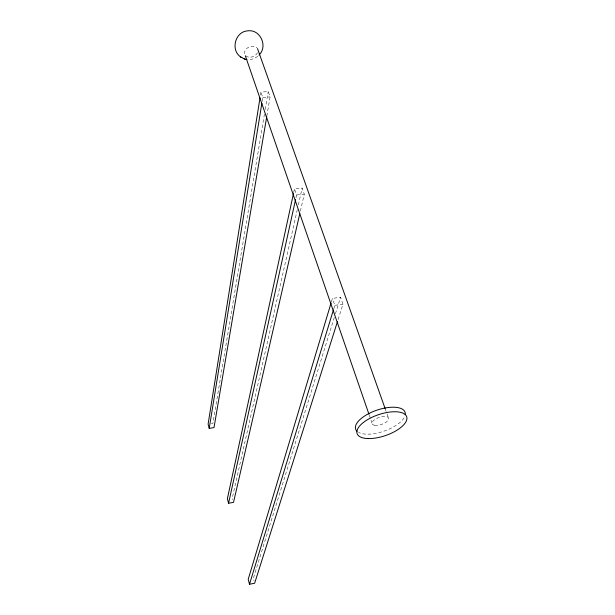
<?xml version="1.0" encoding="UTF-8"?>
<svg xmlns="http://www.w3.org/2000/svg" width="615" height="615" viewBox="0 0 615 615"><rect width="100%" height="100%" fill="white"/><g stroke="black" fill="none" stroke-linecap="round" stroke-linejoin="round"><path stroke-width="0.46" stroke-dasharray="3.08 2.31" d="M260.46 94.994L260.914 92.15L268.202 91.504L270.093 96.878L266.887 115.781M262.167 101.329L262.782 97.539L260.914 92.15M264.419 114.19L212.905 423.358L211.306 423.62M265.211 109.462L268.202 91.504M293.655 192.672L294.47 188.92L302.15 188.059L304.279 194.125L300.205 211.868M295.961 197.807L296.576 194.993L294.47 188.92M297.299 209.584L232.339 497.789L232.816 499.611M298.352 204.903L302.15 188.059M331.339 302.073L332.438 298.398L340.556 297.283L342.97 304.171L338.05 319.723M333.714 308.976L334.837 305.301L332.438 298.398M334.306 317.417L253.357 578.277L254.003 580.752M335.436 313.758L340.556 297.283M257.793 56.349L253.864 58.748L249.459 59.67M334.837 305.301L342.97 304.171M296.576 194.993L304.279 194.125M262.782 97.539L270.093 96.878M385.121 408.568L386.727 413.088M387.05 413.995L388.334 417.616M369.277 415.171L372.406 424.25M404.04 417.854A26.13 11.093 -18.9 0 1 382.607 431.622A26.13 11.093 -18.9 0 1 358.445 432.299M257.547 52.644A7.019 5.22 -23 0 1 247.499 56.857A7.019 5.22 -23 0 1 246.492 48.685A7.019 5.22 -23 0 1 256.947 47.793M374.635 425.288A8.71 3.698 -18.9 0 0 388.457 419.584A8.71 3.698 -18.9 0 0 377.964 417.862A8.71 3.698 -18.9 0 0 374.635 425.288"/><path stroke-width="0.92" d="M260.007 97.839L208.108 424.135L209.208 428.371L214.005 427.594L266.726 116.719M209.208 428.371L261.859 103.228M293.455 193.61L227.373 498.673L228.557 503.247L233.531 502.355L299.782 213.736M228.557 503.247L295.546 199.675M331.062 302.987L248.214 579.292L249.498 584.25L254.648 583.228L337.474 321.553M249.498 584.25L333.43 309.891M258.953 55.081C268.155 46.64 260.414 28.974 247.776 30.85C234.523 31.55 230.118 51.622 241.856 57.633M240.296 56.857L245.254 59.324L246.938 59.463M244.078 58.733L245.254 59.324M257.493 48.523L385.121 408.568M245.362 55.857L368.962 414.264M357.069 431.307A26.13 11.093 -18.9 0 1 376.442 410.305A26.13 11.093 -18.9 0 1 405.277 414.556M368.047 438.564A26.191 11.016 -18.8 0 0 406.892 419A26.191 11.016 -18.8 0 0 370.745 417.908A26.191 11.016 -18.8 0 0 368.047 438.564"/></g></svg>
